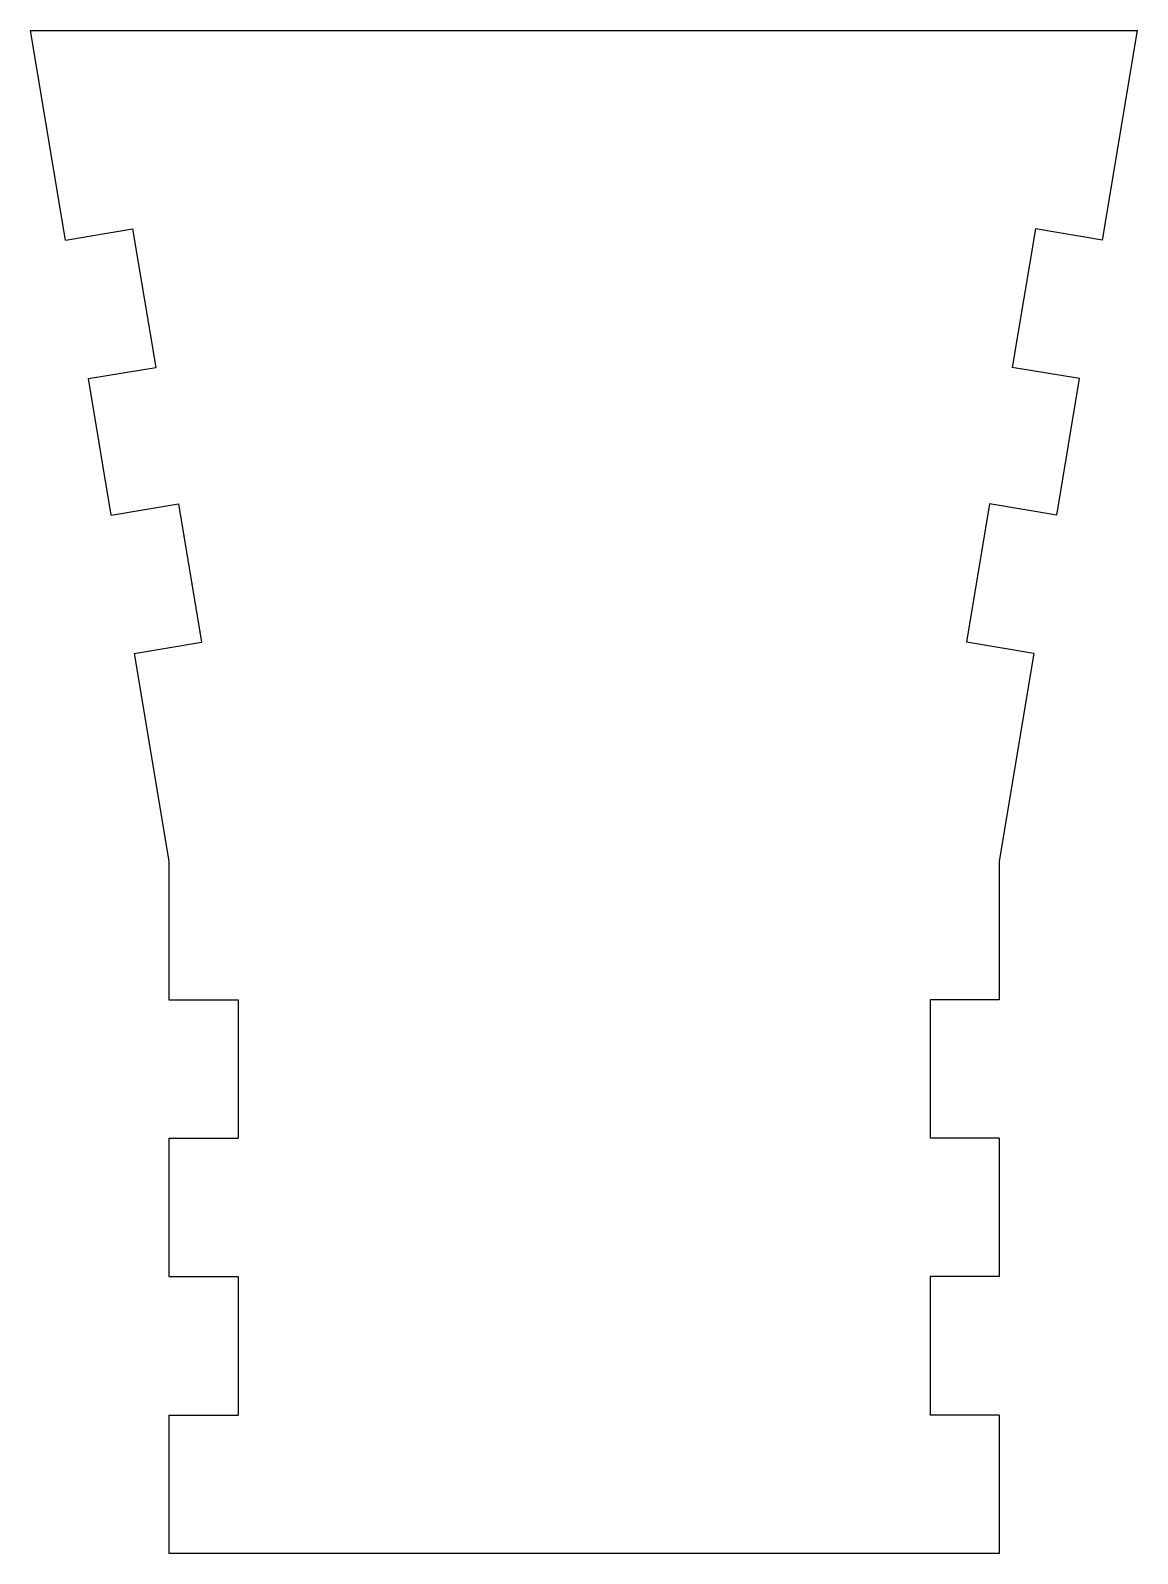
# Model space of a CAD drawing. Header units: millimetres. Extents: x -34 to 46, y 0 to 110.
import ezdxf

# ---------------------------------------------------------------- set-up
doc = ezdxf.new("R2010")
doc.units = ezdxf.units.MM

msp = doc.modelspace()

# ---------------------------------------------------------------- linework, layer by layer
at = {"color": 7, "linetype": 'Continuous', "lineweight": 25}
for p, q in [((-31.3, 94.86), (-33.82, 110)), ((-33.82, 110), (46.18, 110)), ((43.65, 94.86), (46.18, 110)), ((-31.3, 94.86), (-26.44, 95.67)), ((-26.44, 95.67), (-24.77, 85.67)), ((38.79, 95.67), (37.12, 85.67)), ((43.65, 94.86), (38.79, 95.67)), ((-29.63, 84.86), (-24.77, 85.67)), ((-27.99, 75), (-29.63, 84.86)), ((41.99, 84.86), (37.12, 85.67)), ((40.34, 75), (41.99, 84.86)), ((-27.99, 75), (-23.13, 75.81)), ((-23.13, 75.81), (-21.46, 65.81)), ((35.48, 75.81), (33.81, 65.81)), ((40.34, 75), (35.48, 75.81)), ((-26.32, 65), (-21.46, 65.81)), ((-26.32, 65), (-23.82, 50)), ((38.68, 65), (33.81, 65.81)), ((38.68, 65), (36.18, 50)), ((-23.82, 50), (-23.82, 40)), ((36.18, 50), (36.18, 40)), ((-23.82, 40), (-18.82, 40)), ((-18.82, 40), (-18.82, 30)), ((36.18, 40), (31.18, 40)), ((31.18, 40), (31.18, 30)), ((-23.82, 30), (-23.82, 20)), ((-23.82, 30), (-18.82, 30)), ((36.18, 30), (31.18, 30)), ((36.18, 30), (36.18, 20)), ((-23.82, 20), (-18.82, 20)), ((-18.82, 20), (-18.82, 10)), ((36.18, 20), (31.18, 20)), ((31.18, 20), (31.18, 10)), ((-23.82, 10), (-23.82, 0)), ((-23.82, 10), (-18.82, 10)), ((36.18, 10), (31.18, 10)), ((36.18, 10), (36.18, 0)), ((36.18, 0), (-23.82, 0))]:
    msp.add_line(p, q, dxfattribs=at)

doc.saveas('drawing.dxf')
